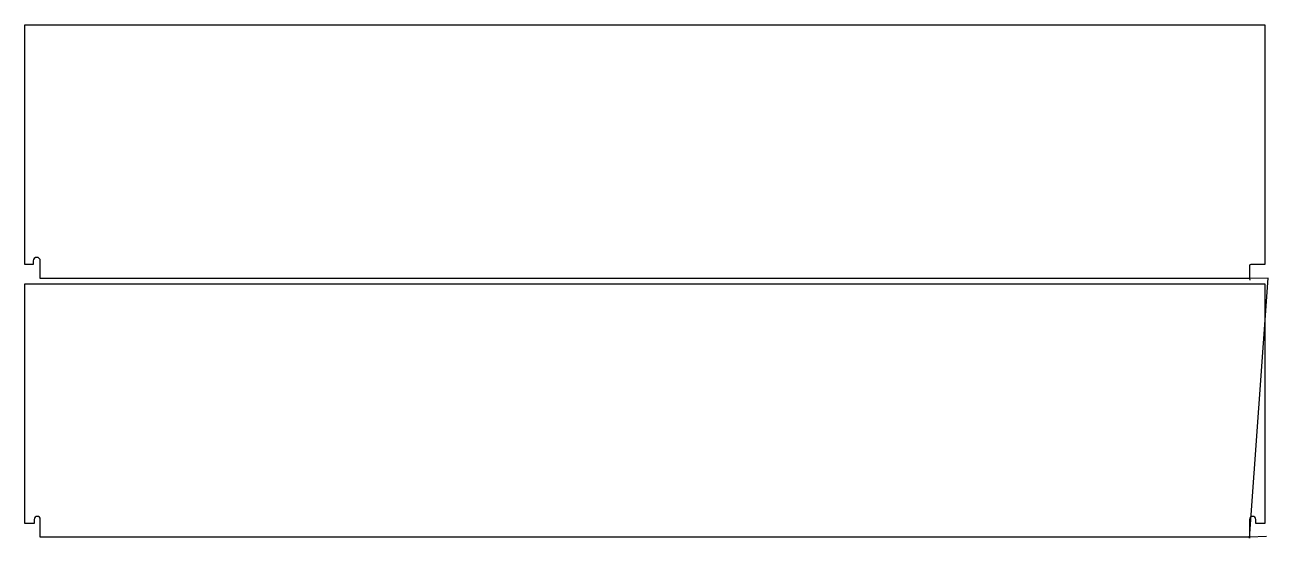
# Model space of a CAD drawing. Header units: metres. Extents: x 8 to 4442, y 4 to 1837.
import ezdxf

# ---------------------------------------------------------------- set-up
doc = ezdxf.new("R2010")
doc.units = ezdxf.units.M

msp = doc.modelspace()

# ---------------------------------------------------------------- linework, layer by layer
at = {"layer": 'TOOL_0'}
for p, q in [((8, 981.842), (8, 1836.842)), ((8, 1836.842), (4431, 1836.842)), ((4431, 1836.842), (4431, 981.842)), ((38, 981.842), (8, 981.842)), ((38, 994.342), (38, 981.842)), ((63, 931.842), (63, 994.342)), ((4376, 976.842), (4376, 931.842)), ((4431, 981.842), (4381, 981.842)), ((4376, 931.842), (63, 931.842)), ((4442.304, 932.626), (4376, 931.842)), ((4376, 931.842), (4376.937, 924.796)), ((4376.116, 4.406), (4442.304, 932.626)), ((8, 57.001), (8, 912.001)), ((8, 912.001), (4431, 912.001)), ((4431, 912.001), (4431, 57.001)), ((41, 57.001), (8, 57.001)), ((41, 71.001), (41, 57.001)), ((63, 8.001), (63, 71.001)), ((4376, 71.001), (4376, 8.001)), ((4398, 57.001), (4398, 71.001)), ((4431, 57.001), (4398, 57.001)), ((4376, 8.001), (63, 8.001)), ((4436.554, 10.735), (4376, 8.001)), ((4376, 8.001), (4376.116, 4.406))]:
    msp.add_line(p, q, dxfattribs=at)
for centre, radius, start in [((50.5, 994.342), 12.5, 0), ((4381, 976.842), 5, 90), ((52, 71.001), 11, 0), ((4387, 71.001), 11, 0)]:
    msp.add_arc(centre, radius, start, 180, dxfattribs=at)

doc.saveas('drawing.dxf')
